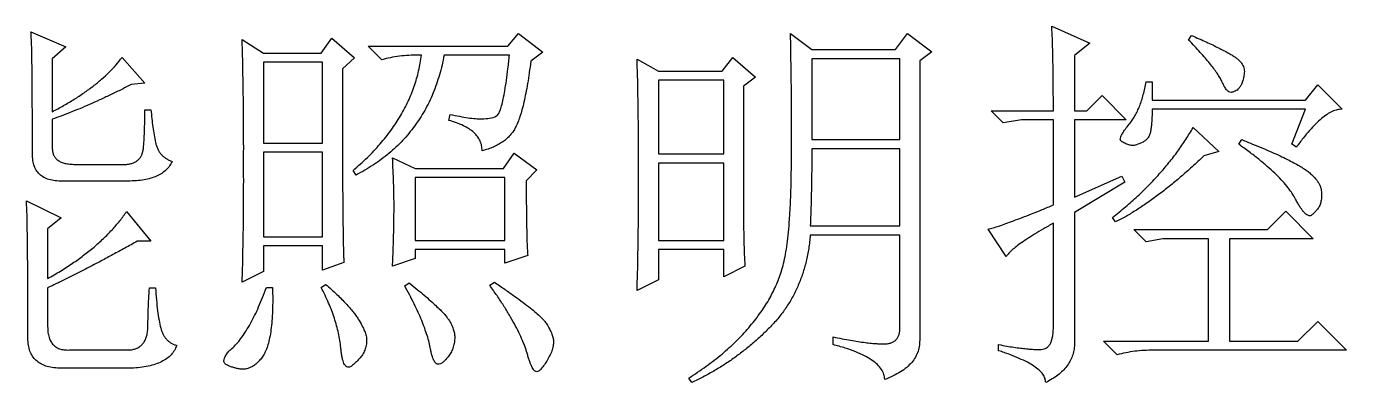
# Model space of a CAD drawing. Extents: x 216492 to 217192, y 357162 to 358262.
# Drawn here: x 216831.18 to 216847.63, y 357375.39 to 357379.83 of the extents above; entities that cross this region are included whole.
import ezdxf

# ---------------------------------------------------------------- set-up
doc = ezdxf.new("R2010")
doc.units = 0
doc.header["$MEASUREMENT"] = 0
doc.layers.add('PV-115', color=7, linetype='Continuous')

# ---------------------------------------------------------------- blocks, each defined once
blk = doc.blocks.new('Manufacturer光辉PartName智能照明控制模块Series12位ShellFrameLimitingCurrentRemarkPartTypeMinCurrent0MaxCurrent0PolesMinPower0MaxPower0LibType2DelFlgfalseUpdateDate')
at = {"layer": 'PV-115'}
for p, q in [((7.162, 8.449), (7.635, 8.238)), ((-5.559, 8.38), (-5.124, 8.192)), ((-2.928, 8.284), (-2.663, 8.114)), ((-1.943, 8.114), (-1.811, 8.302)), ((-1.811, 8.302), (-1.527, 8.055)), ((0.385, 8.203), (0.517, 8.359)), ((0.517, 8.359), (0.82, 8.126)), ((3.906, 8.359), (4.171, 8.158)), ((5.212, 8.158), (5.364, 8.359)), ((5.364, 8.359), (5.667, 8.131)), ((7.635, 8.238), (7.446, 8.085)), ((8.866, 8.278), (8.904, 8.335)), ((-5.124, 8.192), (-5.294, 8.042)), ((-4.423, 8.061), (-4.139, 7.741)), ((-2.663, 8.114), (-1.943, 8.114)), ((-1.186, 8.033), (-1.357, 8.203)), ((-1.357, 8.203), (0.385, 8.203)), ((-0.694, 8.09), (-0.732, 8.09)), ((0.404, 8.09), (-0.41, 8.09)), ((0.82, 8.126), (0.669, 8.014)), ((4.171, 8.158), (5.212, 8.158)), ((5.667, 8.131), (5.515, 8.017)), ((7.446, 8.085), (7.446, 7.396)), ((-5.294, 8.042), (-5.294, 7.384)), ((-1.925, 8), (-2.663, 8)), ((-2.663, 8), (-2.663, 6.992)), ((-1.925, 6.992), (-1.925, 8)), ((-1.527, 8.055), (-1.678, 7.921)), ((1.994, 8.041), (2.259, 7.889)), ((3.054, 7.889), (3.187, 8.06)), ((3.187, 8.06), (3.471, 7.814)), ((5.269, 8.045), (4.171, 8.045)), ((4.171, 8.045), (4.171, 7.037)), ((5.269, 7.037), (5.269, 8.045)), ((5.515, 8.017), (5.515, 4.557)), ((-4.139, 7.741), (-4.31, 7.723)), ((2.259, 7.889), (3.054, 7.889)), ((3.073, 7.776), (2.259, 7.776)), ((2.259, 7.776), (2.259, 6.857)), ((3.073, 6.857), (3.073, 7.776)), ((3.471, 7.814), (3.319, 7.701)), ((8.336, 7.757), (8.411, 7.757)), ((8.411, 7.757), (8.411, 7.53)), ((3.319, 7.701), (3.319, 6.194)), ((7.597, 7.396), (7.787, 7.585)), ((7.787, 7.585), (8.09, 7.282)), ((10.323, 7.53), (10.475, 7.72)), ((10.475, 7.72), (10.778, 7.417)), ((-4.139, 7.409), (-4.064, 7.409)), ((8.411, 7.53), (10.323, 7.53)), ((10.323, 7.417), (8.411, 7.417)), ((10.153, 6.981), (10.323, 7.417)), ((-5.294, 7.291), (-5.294, 6.934)), ((-0.353, 7.276), (-0.334, 7.351)), ((6.556, 7.244), (6.405, 7.396)), ((6.405, 7.396), (7.181, 7.396)), ((6.783, 7.282), (6.556, 7.244)), ((7.181, 7.282), (6.783, 7.282)), ((7.181, 6.222), (7.181, 7.282)), ((7.446, 7.396), (7.597, 7.396)), ((8.09, 7.282), (7.446, 7.282)), ((7.446, 7.282), (7.446, 6.317)), ((8.923, 7.187), (9.244, 6.888)), ((-2.663, 6.992), (-1.925, 6.992)), ((4.171, 7.037), (5.269, 7.037)), ((5.269, 6.923), (4.171, 6.923)), ((5.269, 5.96), (5.269, 6.923)), ((9.49, 6.98), (9.528, 7.036)), ((10.21, 6.943), (10.153, 6.981)), ((-1.925, 6.878), (-2.663, 6.878)), ((-2.663, 6.878), (-2.663, 5.825)), ((-1.925, 5.825), (-1.925, 6.878)), ((-1.054, 6.81), (-0.77, 6.678)), ((0.328, 6.678), (0.461, 6.867)), ((0.461, 6.867), (0.745, 6.658)), ((2.259, 6.857), (3.073, 6.857)), ((9.244, 6.888), (9.055, 6.832)), ((-5.01, 6.727), (-4.367, 6.727)), ((-1.508, 6.594), (-1.546, 6.651)), ((-0.77, 6.678), (0.328, 6.678)), ((0.745, 6.658), (0.612, 6.522)), ((3.073, 6.744), (2.259, 6.744)), ((2.259, 6.744), (2.259, 5.78)), ((3.073, 5.78), (3.073, 6.744)), ((7.446, 6.317), (8.033, 6.582)), ((8.033, 6.582), (8.071, 6.506)), ((-4.348, 6.519), (-5.143, 6.519)), ((0.347, 6.564), (-0.77, 6.564)), ((-0.77, 6.564), (-0.77, 5.78)), ((0.347, 5.78), (0.347, 6.564)), ((8.071, 6.506), (7.446, 6.127)), ((-5.616, 6.273), (-5.181, 6.06)), ((-4.367, 6.138), (-4.064, 5.769)), ((7.446, 6.127), (7.446, 4.48)), ((9.85, 5.915), (10.077, 6.142)), ((10.077, 6.142), (10.418, 5.801)), ((-5.181, 6.06), (-5.351, 5.925)), ((-5.351, 5.925), (-5.351, 5.304)), ((4.152, 5.96), (5.269, 5.96)), ((7.181, 4.707), (7.181, 5.995)), ((7.957, 6.01), (7.919, 6.066)), ((-4.064, 5.769), (-4.234, 5.769)), ((-2.663, 5.825), (-1.925, 5.825)), ((-0.77, 5.78), (0.347, 5.78)), ((2.259, 5.78), (3.073, 5.78)), ((5.269, 5.846), (4.152, 5.846)), ((5.269, 4.689), (5.269, 5.846)), ((6.594, 5.578), (6.367, 5.919)), ((8.336, 5.763), (8.184, 5.915)), ((8.184, 5.915), (9.85, 5.915)), ((8.544, 5.801), (8.336, 5.763)), ((9.112, 5.801), (8.544, 5.801)), ((9.112, 4.524), (9.112, 5.801)), ((10.418, 5.801), (9.377, 5.801)), ((9.377, 5.801), (9.377, 4.524)), ((-1.925, 5.712), (-2.663, 5.712)), ((-2.663, 5.712), (-2.663, 5.39)), ((-1.925, 5.409), (-1.925, 5.712)), ((0.347, 5.667), (-0.77, 5.667)), ((-0.77, 5.667), (-0.77, 5.553)), ((0.347, 5.496), (0.347, 5.667)), ((3.073, 5.667), (2.259, 5.667)), ((2.259, 5.667), (2.259, 5.288)), ((3.073, 5.326), (3.073, 5.667)), ((-1.659, 5.503), (-1.925, 5.409)), ((-0.77, 5.553), (-1.054, 5.458)), ((0.631, 5.591), (0.347, 5.496)), ((3.338, 5.458), (3.073, 5.326)), ((-2.663, 5.39), (-2.928, 5.257)), ((2.259, 5.288), (1.994, 5.156)), ((-5.351, 5.188), (-5.351, 4.704)), ((-4.083, 5.189), (-4.007, 5.189)), ((-2.625, 5.193), (-2.549, 5.193)), ((-1.943, 5.193), (-1.887, 5.231)), ((-0.902, 5.212), (-0.845, 5.25)), ((0.158, 5.22), (0.215, 5.258)), ((10.229, 4.524), (10.475, 4.77)), ((10.475, 4.77), (10.834, 4.41)), ((4.436, 4.48), (4.436, 4.575)), ((6.499, 4.404), (6.499, 4.48)), ((7.976, 4.353), (7.806, 4.524)), ((7.806, 4.524), (9.112, 4.524)), ((9.377, 4.524), (10.229, 4.524)), ((-5.067, 4.413), (-4.329, 4.413)), ((10.834, 4.41), (8.43, 4.41)), ((-4.31, 4.186), (-5.181, 4.186)), ((2.676, 4.006), (2.638, 4.063))]:
    blk.add_line(p, q, dxfattribs=at)
for points, knots in [([(7.181, 7.396), (7.181, 7.451), (7.181, 7.56), (7.179, 7.717), (7.178, 7.864), (7.176, 8), (7.173, 8.127), (7.171, 8.243), (7.166, 8.349), (7.163, 8.417), (7.162, 8.449)], [0, 0, 0, 0, 0.15908, 0.308183, 0.447301, 0.57711, 0.697615, 0.808138, 0.908724, 1, 1, 1, 1]), ([(-5.54, 6.858), (-5.54, 6.911), (-5.54, 7.015), (-5.54, 7.166), (-5.541, 7.309), (-5.542, 7.443), (-5.542, 7.569), (-5.543, 7.686), (-5.543, 7.794), (-5.545, 7.893), (-5.546, 7.984), (-5.548, 8.066), (-5.549, 8.14), (-5.55, 8.205), (-5.553, 8.261), (-5.555, 8.308), (-5.557, 8.347), (-5.558, 8.37), (-5.559, 8.38)], [0, 0, 0, 0, 0.105001, 0.204475, 0.298425, 0.386387, 0.468823, 0.545733, 0.616657, 0.682058, 0.741474, 0.795364, 0.843728, 0.886567, 0.923436, 0.954782, 0.980149, 1, 1, 1, 1]), ([(-2.928, 5.257), (-2.926, 5.295), (-2.923, 5.378), (-2.919, 5.512), (-2.917, 5.666), (-2.913, 5.84), (-2.911, 6.035), (-2.91, 6.249), (-2.908, 6.483), (-2.909, 6.731), (-2.908, 6.98), (-2.91, 7.218), (-2.911, 7.438), (-2.913, 7.641), (-2.917, 7.827), (-2.919, 7.995), (-2.923, 8.145), (-2.926, 8.24), (-2.928, 8.284)], [0, 0, 0, 0, 0.037778, 0.082038, 0.133001, 0.190448, 0.254608, 0.325483, 0.402843, 0.486686, 0.570993, 0.649742, 0.72247, 0.78964, 0.850793, 0.906387, 0.955972, 1, 1, 1, 1]), ([(2.638, 4.063), (2.675, 4.087), (2.748, 4.134), (2.854, 4.208), (2.956, 4.284), (3.052, 4.361), (3.142, 4.441), (3.229, 4.522), (3.31, 4.605), (3.385, 4.69), (3.456, 4.775), (3.52, 4.862), (3.58, 4.949), (3.635, 5.036), (3.682, 5.125), (3.725, 5.214), (3.761, 5.303), (3.794, 5.396), (3.821, 5.497), (3.845, 5.61), (3.865, 5.74), (3.881, 5.886), (3.894, 6.047), (3.905, 6.224), (3.912, 6.416), (3.919, 6.839), (3.921, 7.488), (3.911, 8.068), (3.906, 8.359)], [0, 0, 0, 0, 0.027708, 0.054932, 0.081376, 0.107187, 0.132381, 0.15722, 0.181426, 0.205253, 0.228521, 0.251204, 0.27329, 0.294858, 0.315892, 0.336458, 0.356755, 0.376687, 0.397999, 0.422317, 0.449827, 0.480587, 0.514345, 0.551431, 0.591858, 0.635499, 0.817227, 1, 1, 1, 1]), ([(9.282, 7.76), (9.273, 7.776), (9.254, 7.812), (9.22, 7.866), (9.178, 7.925), (9.129, 7.987), (9.074, 8.054), (9.01, 8.125), (8.942, 8.201), (8.892, 8.251), (8.866, 8.278)], [0, 0, 0, 0, 0.085146, 0.181967, 0.289004, 0.407373, 0.538052, 0.680246, 0.834242, 1, 1, 1, 1]), ([(8.904, 8.335), (8.935, 8.321), (8.996, 8.294), (9.084, 8.255), (9.164, 8.218), (9.235, 8.183), (9.298, 8.151), (9.354, 8.121), (9.401, 8.094), (9.441, 8.068), (9.475, 8.044), (9.503, 8.017), (9.526, 7.991), (9.543, 7.962), (9.554, 7.932), (9.561, 7.901), (9.561, 7.868), (9.555, 7.826), (9.543, 7.778), (9.526, 7.728), (9.506, 7.69), (9.477, 7.658), (9.441, 7.633), (9.409, 7.627), (9.396, 7.625)], [0, 0, 0, 0, 0.089591, 0.172145, 0.24737, 0.315835, 0.376754, 0.430964, 0.478211, 0.518335, 0.553654, 0.586055, 0.615997, 0.64463, 0.671719, 0.698197, 0.725928, 0.754485, 0.808572, 0.853371, 0.889784, 0.918815, 0.964624, 1, 1, 1, 1]), ([(-5.294, 7.384), (-5.246, 7.409), (-5.153, 7.458), (-5.021, 7.537), (-4.898, 7.619), (-4.784, 7.702), (-4.679, 7.787), (-4.584, 7.876), (-4.499, 7.966), (-4.448, 8.03), (-4.423, 8.061)], [0, 0, 0, 0, 0.145304, 0.283848, 0.41625, 0.543012, 0.664455, 0.780909, 0.892446, 1, 1, 1, 1]), ([(-1.546, 6.651), (-1.515, 6.678), (-1.454, 6.731), (-1.367, 6.813), (-1.285, 6.896), (-1.209, 6.982), (-1.137, 7.067), (-1.071, 7.154), (-1.01, 7.243), (-0.954, 7.332), (-0.903, 7.422), (-0.858, 7.514), (-0.817, 7.607), (-0.783, 7.701), (-0.752, 7.797), (-0.728, 7.893), (-0.708, 7.991), (-0.699, 8.057), (-0.694, 8.09)], [0, 0, 0, 0, 0.071619, 0.1414, 0.209706, 0.276364, 0.341453, 0.405142, 0.467814, 0.52925, 0.589718, 0.649575, 0.708426, 0.76735, 0.825342, 0.883615, 0.941651, 1, 1, 1, 1]), ([(-0.41, 8.09), (-0.419, 8.048), (-0.435, 7.965), (-0.468, 7.844), (-0.505, 7.726), (-0.548, 7.613), (-0.597, 7.504), (-0.652, 7.4), (-0.712, 7.3), (-0.778, 7.204), (-0.849, 7.112), (-0.927, 7.025), (-1.01, 6.942), (-1.098, 6.864), (-1.193, 6.79), (-1.292, 6.72), (-1.397, 6.654), (-1.471, 6.614), (-1.508, 6.594)], [0, 0, 0, 0, 0.066607, 0.131767, 0.195542, 0.258341, 0.320247, 0.381142, 0.441881, 0.501853, 0.562286, 0.622621, 0.683364, 0.744728, 0.806694, 0.869912, 0.934346, 1, 1, 1, 1]), ([(-0.732, 8.09), (-0.772, 8.089), (-0.851, 8.088), (-0.967, 8.077), (-1.079, 8.059), (-1.151, 8.042), (-1.186, 8.033)], [0, 0, 0, 0, 0.26277, 0.515778, 0.761809, 1, 1, 1, 1]), ([(0.063, 7.295), (0.094, 7.297), (0.154, 7.303), (0.228, 7.317), (0.269, 7.356), (0.288, 7.4), (0.309, 7.463), (0.328, 7.547), (0.347, 7.653), (0.367, 7.78), (0.386, 7.928), (0.398, 8.033), (0.404, 8.09)], [0, 0, 0, 0, 0.096229, 0.190683, 0.220931, 0.268914, 0.337001, 0.426498, 0.537118, 0.669893, 0.824196, 1, 1, 1, 1]), ([(-1.678, 7.921), (-1.678, 7.834), (-1.678, 7.665), (-1.679, 7.418), (-1.678, 7.186), (-1.677, 6.968), (-1.676, 6.765), (-1.676, 6.577), (-1.675, 6.404), (-1.674, 6.246), (-1.672, 6.102), (-1.671, 5.973), (-1.669, 5.859), (-1.668, 5.759), (-1.666, 5.674), (-1.664, 5.604), (-1.662, 5.549), (-1.66, 5.517), (-1.659, 5.503)], [0, 0, 0, 0, 0.108138, 0.210189, 0.306441, 0.396315, 0.480101, 0.557799, 0.629409, 0.694932, 0.754368, 0.807716, 0.854975, 0.896147, 0.931238, 0.960243, 0.983162, 1, 1, 1, 1]), ([(0.669, 8.014), (0.663, 7.966), (0.65, 7.873), (0.631, 7.739), (0.607, 7.618), (0.586, 7.509), (0.561, 7.412), (0.536, 7.327), (0.51, 7.254), (0.482, 7.191), (0.449, 7.138), (0.412, 7.09), (0.369, 7.046), (0.319, 7.007), (0.264, 6.972), (0.202, 6.943), (0.135, 6.916), (0.088, 6.904), (0.063, 6.897)], [0, 0, 0, 0, 0.106598, 0.204681, 0.294463, 0.37573, 0.448384, 0.512807, 0.569312, 0.617714, 0.661912, 0.705909, 0.750294, 0.795724, 0.843435, 0.892736, 0.944763, 1, 1, 1, 1]), ([(1.994, 5.156), (1.995, 5.205), (1.998, 5.306), (2.003, 5.463), (2.005, 5.629), (2.008, 5.806), (2.01, 5.992), (2.011, 6.189), (2.013, 6.395), (2.013, 6.608), (2.013, 6.821), (2.011, 7.026), (2.01, 7.221), (2.008, 7.405), (2.005, 7.579), (2.003, 7.742), (1.998, 7.895), (1.995, 7.993), (1.994, 8.041)], [0, 0, 0, 0, 0.051047, 0.1052516, 0.1630895, 0.2243287, 0.288966, 0.3570027, 0.428684, 0.5035224, 0.5783609, 0.6495562, 0.717107, 0.7810154, 0.8412827, 0.8979059, 0.9506531, 1, 1, 1, 1]), ([(8.127, 7.227), (8.14, 7.244), (8.165, 7.277), (8.199, 7.332), (8.229, 7.391), (8.256, 7.455), (8.281, 7.524), (8.302, 7.598), (8.322, 7.676), (8.331, 7.73), (8.336, 7.757)], [0, 0, 0, 0, 0.107223, 0.218807, 0.333779, 0.454403, 0.581188, 0.714575, 0.853756, 1, 1, 1, 1]), ([(9.396, 7.625), (9.386, 7.627), (9.364, 7.632), (9.335, 7.661), (9.307, 7.704), (9.291, 7.74), (9.282, 7.76)], [0, 0, 0, 0, 0.1594512, 0.3677773, 0.643109, 1, 1, 1, 1]), ([(-4.31, 7.723), (-4.355, 7.7), (-4.443, 7.655), (-4.575, 7.591), (-4.703, 7.531), (-4.828, 7.474), (-4.95, 7.422), (-5.068, 7.375), (-5.181, 7.33), (-5.257, 7.304), (-5.294, 7.291)], [0, 0, 0, 0, 0.1410633, 0.2771804, 0.4089537, 0.536133, 0.6587575, 0.7768711, 0.8907558, 1, 1, 1, 1]), ([(-4.367, 6.727), (-4.351, 6.729), (-4.323, 6.733), (-4.283, 6.746), (-4.248, 6.763), (-4.219, 6.786), (-4.195, 6.813), (-4.177, 6.847), (-4.165, 6.884), (-4.155, 6.944), (-4.149, 7.029), (-4.144, 7.142), (-4.14, 7.27), (-4.14, 7.361), (-4.139, 7.409)], [0, 0, 0, 0, 0.056768, 0.108317, 0.155347, 0.200927, 0.246269, 0.292151, 0.342034, 0.395492, 0.51776, 0.659903, 0.820337, 1, 1, 1, 1]), ([(-4.064, 7.409), (-4.06, 7.372), (-4.054, 7.3), (-4.041, 7.195), (-4.025, 7.096), (-4.011, 7.018), (-3.997, 6.959), (-3.98, 6.92), (-3.961, 6.884), (-3.937, 6.852), (-3.909, 6.824), (-3.876, 6.8), (-3.839, 6.78), (-3.812, 6.77), (-3.799, 6.765)], [0, 0, 0, 0, 0.1498, 0.291573, 0.426267, 0.553998, 0.613521, 0.670661, 0.72475, 0.777983, 0.831376, 0.885366, 0.941109, 1, 1, 1, 1]), ([(8.411, 7.417), (8.411, 7.39), (8.411, 7.338), (8.407, 7.265), (8.402, 7.201), (8.394, 7.144), (8.382, 7.095), (8.358, 7.054), (8.328, 7.021), (8.289, 7), (8.251, 6.984), (8.217, 6.973), (8.19, 6.964), (8.173, 6.963), (8.165, 6.962)], [0, 0, 0, 0, 0.138278, 0.261186, 0.37244, 0.468856, 0.553008, 0.629882, 0.704066, 0.780513, 0.85313, 0.913434, 0.962879, 1, 1, 1, 1]), ([(10.778, 7.417), (10.758, 7.415), (10.716, 7.411), (10.653, 7.387), (10.587, 7.35), (10.518, 7.296), (10.446, 7.23), (10.369, 7.148), (10.289, 7.051), (10.237, 6.981), (10.21, 6.943)], [0, 0, 0, 0, 0.078095, 0.164103, 0.26358, 0.376782, 0.50663, 0.653364, 0.817661, 1, 1, 1, 1]), ([(0.063, 6.897), (0.062, 6.919), (0.06, 6.961), (0.039, 7.022), (0.005, 7.077), (-0.041, 7.128), (-0.101, 7.172), (-0.173, 7.213), (-0.259, 7.247), (-0.321, 7.266), (-0.353, 7.276)], [0, 0, 0, 0, 0.105545, 0.208838, 0.31296, 0.423288, 0.545176, 0.680607, 0.831719, 1, 1, 1, 1]), ([(-0.334, 7.351), (-0.295, 7.343), (-0.222, 7.327), (-0.116, 7.308), (-0.023, 7.297), (0.036, 7.295), (0.063, 7.295)], [0, 0, 0, 0, 0.29736, 0.562669, 0.797655, 1, 1, 1, 1]), ([(7.919, 6.066), (7.973, 6.109), (8.079, 6.195), (8.23, 6.33), (8.371, 6.466), (8.501, 6.606), (8.622, 6.747), (8.732, 6.891), (8.833, 7.037), (8.893, 7.137), (8.923, 7.187)], [0, 0, 0, 0, 0.137195, 0.27067, 0.400013, 0.526144, 0.648642, 0.768208, 0.885088, 1, 1, 1, 1]), ([(8.014, 7.038), (8.016, 7.049), (8.02, 7.076), (8.045, 7.118), (8.08, 7.171), (8.11, 7.207), (8.127, 7.227)], [0, 0, 0, 0, 0.1507012, 0.3652967, 0.6453866, 1, 1, 1, 1]), ([(-5.294, 6.934), (-5.293, 6.918), (-5.292, 6.887), (-5.278, 6.844), (-5.256, 6.807), (-5.223, 6.777), (-5.182, 6.754), (-5.132, 6.738), (-5.074, 6.73), (-5.032, 6.728), (-5.01, 6.727)], [0, 0, 0, 0, 0.121457, 0.231824, 0.337406, 0.442872, 0.558372, 0.687582, 0.833175, 1, 1, 1, 1]), ([(4.171, 6.923), (4.171, 6.839), (4.17, 6.674), (4.166, 6.43), (4.161, 6.192), (4.155, 6.037), (4.152, 5.96)], [0, 0, 0, 0, 0.26049, 0.514453, 0.760456, 1, 1, 1, 1]), ([(8.165, 6.962), (8.151, 6.964), (8.118, 6.968), (8.079, 6.986), (8.048, 7.003), (8.03, 7.015), (8.017, 7.026), (8.015, 7.035), (8.014, 7.038)], [0, 0, 0, 0, 0.246866, 0.56576, 0.726751, 0.853042, 0.94063, 1, 1, 1, 1]), ([(10.191, 6.309), (10.177, 6.333), (10.146, 6.384), (10.089, 6.459), (10.02, 6.538), (9.938, 6.62), (9.844, 6.706), (9.737, 6.794), (9.619, 6.887), (9.534, 6.948), (9.49, 6.98)], [0, 0, 0, 0, 0.086046, 0.181935, 0.289761, 0.408012, 0.537548, 0.67971, 0.83362, 1, 1, 1, 1]), ([(9.528, 7.036), (9.574, 7.018), (9.661, 6.983), (9.786, 6.932), (9.9, 6.881), (10.003, 6.836), (10.095, 6.791), (10.174, 6.749), (10.244, 6.711), (10.303, 6.674), (10.353, 6.639), (10.396, 6.604), (10.432, 6.568), (10.463, 6.532), (10.487, 6.495), (10.506, 6.459), (10.517, 6.421), (10.524, 6.373), (10.523, 6.316), (10.515, 6.255), (10.496, 6.202), (10.467, 6.16), (10.437, 6.13), (10.414, 6.106), (10.396, 6.091), (10.384, 6.087), (10.38, 6.085)], [0, 0, 0, 0, 0.092599, 0.178379, 0.25671, 0.328072, 0.392048, 0.4491, 0.499255, 0.542256, 0.580352, 0.615282, 0.647538, 0.677081, 0.704595, 0.730342, 0.75486, 0.778598, 0.822441, 0.861398, 0.895867, 0.92805, 0.955937, 0.97692, 0.991447, 1, 1, 1, 1]), ([(-5.143, 6.519), (-5.174, 6.519), (-5.232, 6.518), (-5.314, 6.53), (-5.385, 6.554), (-5.442, 6.592), (-5.487, 6.642), (-5.519, 6.704), (-5.537, 6.777), (-5.539, 6.83), (-5.54, 6.858)], [0, 0, 0, 0, 0.154224, 0.289183, 0.409838, 0.519496, 0.627049, 0.739587, 0.861632, 1, 1, 1, 1]), ([(-3.799, 6.765), (-3.809, 6.746), (-3.83, 6.706), (-3.875, 6.656), (-3.929, 6.613), (-3.994, 6.579), (-4.068, 6.551), (-4.153, 6.533), (-4.247, 6.521), (-4.313, 6.52), (-4.348, 6.519)], [0, 0, 0, 0, 0.1047113, 0.2094226, 0.316133, 0.4300331, 0.5534716, 0.6879477, 0.8368049, 1, 1, 1, 1]), ([(-1.054, 5.458), (-1.051, 5.524), (-1.045, 5.651), (-1.04, 5.837), (-1.036, 6.013), (-1.034, 6.232), (-1.038, 6.497), (-1.048, 6.706), (-1.054, 6.81)], [0, 0, 0, 0, 0.145291, 0.282734, 0.412365, 0.534716, 0.769588, 1, 1, 1, 1]), ([(9.055, 6.832), (9.007, 6.787), (8.912, 6.698), (8.769, 6.571), (8.628, 6.454), (8.49, 6.347), (8.354, 6.248), (8.22, 6.159), (8.089, 6.079), (8, 6.032), (7.957, 6.01)], [0, 0, 0, 0, 0.144542, 0.28313, 0.416248, 0.543311, 0.665181, 0.782022, 0.893322, 1, 1, 1, 1]), ([(0.612, 6.522), (0.612, 6.466), (0.612, 6.359), (0.614, 6.206), (0.615, 6.068), (0.617, 5.944), (0.62, 5.835), (0.622, 5.741), (0.626, 5.661), (0.63, 5.613), (0.631, 5.591)], [0, 0, 0, 0, 0.179901, 0.344002, 0.493049, 0.625548, 0.743012, 0.843922, 0.929851, 1, 1, 1, 1]), ([(-5.597, 4.534), (-5.597, 4.595), (-5.597, 4.714), (-5.597, 4.887), (-5.598, 5.051), (-5.598, 5.204), (-5.599, 5.348), (-5.6, 5.482), (-5.6, 5.605), (-5.602, 5.719), (-5.603, 5.823), (-5.605, 5.916), (-5.606, 6), (-5.607, 6.074), (-5.609, 6.138), (-5.612, 6.192), (-5.613, 6.236), (-5.615, 6.262), (-5.616, 6.273)], [0, 0, 0, 0, 0.105587, 0.205129, 0.29903, 0.387289, 0.469906, 0.546881, 0.617811, 0.683103, 0.742753, 0.796761, 0.844726, 0.887452, 0.924145, 0.9552, 0.980618, 1, 1, 1, 1]), ([(10.38, 6.085), (10.373, 6.086), (10.359, 6.088), (10.338, 6.1), (10.316, 6.117), (10.294, 6.143), (10.269, 6.174), (10.244, 6.213), (10.217, 6.258), (10.2, 6.291), (10.191, 6.309)], [0, 0, 0, 0, 0.065943, 0.141639, 0.235786, 0.345734, 0.477906, 0.628372, 0.802933, 1, 1, 1, 1]), ([(-5.351, 5.304), (-5.297, 5.335), (-5.192, 5.394), (-5.042, 5.492), (-4.903, 5.591), (-4.774, 5.694), (-4.656, 5.8), (-4.549, 5.909), (-4.451, 6.02), (-4.394, 6.099), (-4.367, 6.138)], [0, 0, 0, 0, 0.14271, 0.279479, 0.410783, 0.537698, 0.659027, 0.776394, 0.88985, 1, 1, 1, 1]), ([(3.319, 6.194), (3.319, 6.154), (3.319, 6.078), (3.321, 5.967), (3.322, 5.864), (3.324, 5.768), (3.327, 5.68), (3.329, 5.599), (3.334, 5.526), (3.337, 5.48), (3.338, 5.458)], [0, 0, 0, 0, 0.16102, 0.311572, 0.452596, 0.582206, 0.702317, 0.811953, 0.911207, 1, 1, 1, 1]), ([(6.367, 5.919), (6.388, 5.925), (6.434, 5.936), (6.507, 5.96), (6.592, 5.99), (6.688, 6.025), (6.795, 6.066), (6.914, 6.112), (7.044, 6.164), (7.134, 6.202), (7.181, 6.222)], [0, 0, 0, 0, 0.074361, 0.163149, 0.266472, 0.38412, 0.516116, 0.663227, 0.824264, 1, 1, 1, 1]), ([(7.181, 5.995), (7.139, 5.971), (7.06, 5.925), (6.95, 5.859), (6.854, 5.798), (6.773, 5.742), (6.707, 5.694), (6.656, 5.65), (6.617, 5.614), (6.601, 5.588), (6.594, 5.578)], [0, 0, 0, 0, 0.199501, 0.377912, 0.534147, 0.669164, 0.782582, 0.875266, 0.947119, 1, 1, 1, 1]), ([(-4.234, 5.769), (-4.285, 5.74), (-4.386, 5.684), (-4.537, 5.603), (-4.682, 5.524), (-4.824, 5.45), (-4.962, 5.379), (-5.095, 5.311), (-5.224, 5.249), (-5.309, 5.208), (-5.351, 5.188)], [0, 0, 0, 0, 0.140059, 0.275582, 0.407108, 0.534117, 0.656877, 0.775396, 0.889937, 1, 1, 1, 1]), ([(4.152, 5.846), (4.146, 5.79), (4.135, 5.681), (4.103, 5.52), (4.06, 5.368), (4.005, 5.223), (3.939, 5.084), (3.861, 4.954), (3.772, 4.83), (3.67, 4.716), (3.561, 4.608), (3.448, 4.505), (3.33, 4.408), (3.208, 4.316), (3.082, 4.229), (2.95, 4.15), (2.815, 4.074), (2.722, 4.029), (2.676, 4.006)], [0, 0, 0, 0, 0.067718, 0.13339, 0.197164, 0.259409, 0.320835, 0.382043, 0.443144, 0.504817, 0.56676, 0.628176, 0.689793, 0.751339, 0.812945, 0.874833, 0.937192, 1, 1, 1, 1]), ([(-4.102, 4.678), (-4.101, 4.717), (-4.101, 4.798), (-4.097, 4.922), (-4.091, 5.053), (-4.086, 5.143), (-4.083, 5.189)], [0, 0, 0, 0, 0.228903, 0.471593, 0.729495, 1, 1, 1, 1]), ([(-4.007, 5.189), (-4.003, 5.138), (-3.997, 5.043), (-3.983, 4.908), (-3.965, 4.792), (-3.947, 4.705), (-3.929, 4.645), (-3.912, 4.607), (-3.892, 4.572), (-3.868, 4.543), (-3.842, 4.518), (-3.811, 4.497), (-3.778, 4.481), (-3.754, 4.473), (-3.742, 4.47)], [0, 0, 0, 0, 0.186597, 0.351379, 0.496318, 0.620123, 0.674913, 0.725589, 0.774418, 0.819552, 0.864442, 0.908211, 0.953084, 1, 1, 1, 1]), ([(-2.549, 5.193), (-2.548, 5.142), (-2.546, 5.045), (-2.548, 4.906), (-2.555, 4.78), (-2.567, 4.667), (-2.583, 4.568), (-2.603, 4.482), (-2.629, 4.409), (-2.66, 4.349), (-2.695, 4.301), (-2.73, 4.26), (-2.767, 4.227), (-2.806, 4.201), (-2.847, 4.184), (-2.888, 4.174), (-2.932, 4.172), (-2.975, 4.178), (-3.016, 4.188), (-3.052, 4.199), (-3.084, 4.208), (-3.109, 4.221), (-3.129, 4.232), (-3.144, 4.245), (-3.153, 4.259), (-3.154, 4.269), (-3.155, 4.274)], [0, 0, 0, 0, 0.104946, 0.200747, 0.287044, 0.364495, 0.433817, 0.494292, 0.546521, 0.592167, 0.632232, 0.669409, 0.702828, 0.73447, 0.76424, 0.793429, 0.822827, 0.853396, 0.883054, 0.909105, 0.931481, 0.950645, 0.966413, 0.979365, 0.990182, 1, 1, 1, 1]), ([(-3.041, 4.443), (-3.022, 4.463), (-2.983, 4.504), (-2.927, 4.575), (-2.875, 4.655), (-2.821, 4.744), (-2.77, 4.844), (-2.72, 4.951), (-2.671, 5.069), (-2.641, 5.151), (-2.625, 5.193)], [0, 0, 0, 0, 0.09579, 0.199076, 0.31012, 0.430072, 0.558756, 0.696536, 0.843294, 1, 1, 1, 1]), ([(-1.697, 4.442), (-1.701, 4.472), (-1.708, 4.532), (-1.726, 4.624), (-1.749, 4.716), (-1.778, 4.81), (-1.81, 4.904), (-1.85, 5), (-1.894, 5.097), (-1.927, 5.161), (-1.943, 5.193)], [0, 0, 0, 0, 0.113795, 0.230462, 0.350372, 0.472769, 0.598747, 0.728365, 0.862057, 1, 1, 1, 1]), ([(-1.887, 5.231), (-1.862, 5.21), (-1.815, 5.169), (-1.749, 5.107), (-1.689, 5.049), (-1.635, 4.993), (-1.587, 4.941), (-1.546, 4.891), (-1.509, 4.845), (-1.473, 4.788), (-1.436, 4.724), (-1.402, 4.653), (-1.38, 4.592), (-1.377, 4.553), (-1.376, 4.536)], [0, 0, 0, 0, 0.110441, 0.212315, 0.307933, 0.395677, 0.476199, 0.549625, 0.615966, 0.675752, 0.780129, 0.868014, 0.940708, 1, 1, 1, 1]), ([(-0.58, 4.424), (-0.586, 4.451), (-0.597, 4.508), (-0.622, 4.595), (-0.653, 4.686), (-0.689, 4.783), (-0.733, 4.884), (-0.784, 4.989), (-0.84, 5.1), (-0.881, 5.174), (-0.902, 5.212)], [0, 0, 0, 0, 0.098043, 0.203408, 0.316653, 0.436736, 0.565214, 0.702302, 0.846699, 1, 1, 1, 1]), ([(-0.845, 5.25), (-0.812, 5.223), (-0.75, 5.172), (-0.661, 5.098), (-0.584, 5.03), (-0.516, 4.97), (-0.461, 4.915), (-0.414, 4.868), (-0.38, 4.827), (-0.348, 4.783), (-0.32, 4.733), (-0.296, 4.677), (-0.281, 4.624), (-0.279, 4.59), (-0.278, 4.574)], [0, 0, 0, 0, 0.141078, 0.268304, 0.381115, 0.48122, 0.567552, 0.63968, 0.698348, 0.744875, 0.819249, 0.886414, 0.945643, 1, 1, 1, 1]), ([(0.631, 4.349), (0.622, 4.379), (0.604, 4.441), (0.565, 4.534), (0.52, 4.635), (0.465, 4.741), (0.401, 4.852), (0.329, 4.97), (0.247, 5.094), (0.188, 5.177), (0.158, 5.22)], [0, 0, 0, 0, 0.093103, 0.19459, 0.304577, 0.424899, 0.553922, 0.692707, 0.841161, 1, 1, 1, 1]), ([(0.215, 5.258), (0.26, 5.228), (0.345, 5.17), (0.464, 5.087), (0.569, 5.011), (0.658, 4.942), (0.732, 4.881), (0.791, 4.827), (0.836, 4.781), (0.874, 4.73), (0.903, 4.674), (0.932, 4.616), (0.948, 4.565), (0.951, 4.534), (0.953, 4.52)], [0, 0, 0, 0, 0.151312, 0.286728, 0.407201, 0.511883, 0.600868, 0.675229, 0.735244, 0.780536, 0.851525, 0.91137, 0.960499, 1, 1, 1, 1]), ([(-5.351, 4.704), (-5.35, 4.68), (-5.349, 4.634), (-5.336, 4.571), (-5.314, 4.518), (-5.282, 4.475), (-5.24, 4.443), (-5.19, 4.422), (-5.131, 4.411), (-5.089, 4.413), (-5.067, 4.413)], [0, 0, 0, 0, 0.152866, 0.287703, 0.407155, 0.516203, 0.622891, 0.735728, 0.859238, 1, 1, 1, 1]), ([(-4.329, 4.413), (-4.312, 4.415), (-4.28, 4.42), (-4.236, 4.435), (-4.198, 4.458), (-4.166, 4.488), (-4.14, 4.526), (-4.121, 4.57), (-4.107, 4.622), (-4.104, 4.659), (-4.102, 4.678)], [0, 0, 0, 0, 0.128976, 0.248448, 0.360881, 0.472666, 0.587521, 0.712722, 0.847952, 1, 1, 1, 1]), ([(4.436, 4.575), (4.474, 4.568), (4.547, 4.554), (4.651, 4.534), (4.746, 4.519), (4.832, 4.506), (4.91, 4.497), (4.977, 4.492), (5.036, 4.488), (5.086, 4.488), (5.13, 4.494), (5.167, 4.504), (5.199, 4.521), (5.225, 4.543), (5.245, 4.572), (5.259, 4.607), (5.268, 4.646), (5.269, 4.674), (5.269, 4.689)], [0, 0, 0, 0, 0.119952, 0.230077, 0.330268, 0.420672, 0.501226, 0.572009, 0.632441, 0.68408, 0.728101, 0.76746, 0.80455, 0.8391, 0.874609, 0.912426, 0.953365, 1, 1, 1, 1]), ([(6.499, 4.48), (6.533, 4.474), (6.596, 4.462), (6.687, 4.447), (6.769, 4.436), (6.842, 4.428), (6.906, 4.422), (6.961, 4.419), (7.008, 4.419), (7.047, 4.422), (7.08, 4.43), (7.108, 4.446), (7.131, 4.472), (7.15, 4.504), (7.163, 4.545), (7.174, 4.592), (7.18, 4.647), (7.181, 4.686), (7.181, 4.707)], [0, 0, 0, 0, 0.1130138, 0.2162309, 0.308791, 0.3908488, 0.4624512, 0.524452, 0.576184, 0.6186911, 0.6544387, 0.6899275, 0.7270989, 0.7682325, 0.8148416, 0.8686573, 0.9302007, 1, 1, 1, 1]), ([(-5.181, 4.186), (-5.212, 4.187), (-5.271, 4.189), (-5.354, 4.204), (-5.425, 4.232), (-5.485, 4.27), (-5.532, 4.321), (-5.567, 4.382), (-5.59, 4.454), (-5.594, 4.506), (-5.597, 4.534)], [0, 0, 0, 0, 0.1522506, 0.2885024, 0.4100886, 0.5232366, 0.6331713, 0.7452817, 0.866346, 1, 1, 1, 1]), ([(-3.742, 4.47), (-3.751, 4.449), (-3.769, 4.406), (-3.812, 4.351), (-3.866, 4.303), (-3.932, 4.264), (-4.01, 4.233), (-4.1, 4.208), (-4.201, 4.192), (-4.272, 4.188), (-4.31, 4.186)], [0, 0, 0, 0, 0.102302, 0.203968, 0.309288, 0.422137, 0.545683, 0.681621, 0.83321, 1, 1, 1, 1]), ([(-3.155, 4.274), (-3.153, 4.287), (-3.15, 4.315), (-3.125, 4.357), (-3.09, 4.401), (-3.059, 4.428), (-3.041, 4.443)], [0, 0, 0, 0, 0.187301, 0.410609, 0.677477, 1, 1, 1, 1]), ([(-1.603, 4.198), (-1.609, 4.198), (-1.622, 4.2), (-1.639, 4.214), (-1.654, 4.233), (-1.666, 4.261), (-1.676, 4.295), (-1.685, 4.337), (-1.693, 4.387), (-1.696, 4.423), (-1.697, 4.442)], [0, 0, 0, 0, 0.066655, 0.138658, 0.224771, 0.330627, 0.459636, 0.614193, 0.792583, 1, 1, 1, 1]), ([(-1.376, 4.536), (-1.376, 4.514), (-1.378, 4.472), (-1.398, 4.411), (-1.427, 4.352), (-1.468, 4.302), (-1.51, 4.258), (-1.547, 4.227), (-1.576, 4.204), (-1.595, 4.199), (-1.603, 4.198)], [0, 0, 0, 0, 0.149134, 0.295808, 0.446214, 0.603286, 0.748756, 0.863325, 0.945732, 1, 1, 1, 1]), ([(-0.278, 4.574), (-0.279, 4.552), (-0.28, 4.51), (-0.295, 4.449), (-0.319, 4.391), (-0.351, 4.339), (-0.387, 4.296), (-0.421, 4.263), (-0.453, 4.24), (-0.476, 4.237), (-0.486, 4.236)], [0, 0, 0, 0, 0.151065, 0.297208, 0.444137, 0.592041, 0.72853, 0.839771, 0.928905, 1, 1, 1, 1]), ([(0.953, 4.52), (0.952, 4.5), (0.949, 4.46), (0.933, 4.399), (0.904, 4.336), (0.869, 4.275), (0.832, 4.219), (0.799, 4.178), (0.772, 4.15), (0.752, 4.143), (0.745, 4.141)], [0, 0, 0, 0, 0.130504, 0.269436, 0.421515, 0.589045, 0.745749, 0.864789, 0.947974, 1, 1, 1, 1]), ([(5.08, 4.044), (5.078, 4.066), (5.074, 4.111), (5.04, 4.175), (4.988, 4.235), (4.916, 4.291), (4.824, 4.343), (4.713, 4.393), (4.582, 4.44), (4.486, 4.466), (4.436, 4.48)], [0, 0, 0, 0, 0.0799548, 0.1632218, 0.2572778, 0.3661501, 0.4941705, 0.640658, 0.8095322, 1, 1, 1, 1]), ([(5.515, 4.557), (5.515, 4.53), (5.516, 4.475), (5.497, 4.396), (5.464, 4.323), (5.416, 4.255), (5.353, 4.193), (5.276, 4.137), (5.183, 4.087), (5.115, 4.059), (5.08, 4.044)], [0, 0, 0, 0, 0.114137, 0.224129, 0.333179, 0.445558, 0.565866, 0.696572, 0.841077, 1, 1, 1, 1]), ([(7.446, 4.48), (7.443, 4.455), (7.438, 4.406), (7.418, 4.336), (7.388, 4.27), (7.348, 4.208), (7.297, 4.151), (7.236, 4.097), (7.165, 4.049), (7.113, 4.021), (7.086, 4.006)], [0, 0, 0, 0, 0.11891, 0.234402, 0.349417, 0.467113, 0.588025, 0.716859, 0.853243, 1, 1, 1, 1]), ([(-0.486, 4.236), (-0.491, 4.236), (-0.501, 4.237), (-0.514, 4.248), (-0.527, 4.263), (-0.539, 4.284), (-0.551, 4.311), (-0.561, 4.343), (-0.572, 4.381), (-0.577, 4.409), (-0.58, 4.424)], [0, 0, 0, 0, 0.064691, 0.137709, 0.225434, 0.332053, 0.46409, 0.61755, 0.795307, 1, 1, 1, 1]), ([(0.745, 4.141), (0.74, 4.142), (0.729, 4.144), (0.715, 4.155), (0.7, 4.171), (0.686, 4.195), (0.673, 4.224), (0.659, 4.26), (0.644, 4.302), (0.635, 4.333), (0.631, 4.349)], [0, 0, 0, 0, 0.058637, 0.128075, 0.216661, 0.323993, 0.456307, 0.612122, 0.792931, 1, 1, 1, 1]), ([(7.086, 4.006), (7.084, 4.024), (7.08, 4.061), (7.05, 4.114), (7.002, 4.164), (6.936, 4.214), (6.853, 4.263), (6.751, 4.311), (6.632, 4.36), (6.545, 4.389), (6.499, 4.404)], [0, 0, 0, 0, 0.070926, 0.149057, 0.241261, 0.350219, 0.480222, 0.630959, 0.804155, 1, 1, 1, 1]), ([(8.43, 4.41), (8.39, 4.41), (8.311, 4.408), (8.195, 4.398), (8.083, 4.38), (8.011, 4.362), (7.976, 4.353)], [0, 0, 0, 0, 0.2627696, 0.5157777, 0.761809, 1, 1, 1, 1])]:
    blk.add_open_spline(points, degree=3, knots=knots, dxfattribs=at)

msp = doc.modelspace()

# ---------------------------------------------------------------- block references
msp.add_blockref('Manufacturer光辉PartName智能照明控制模块Series12位ShellFrameLimitingCurrentRemarkPartTypeMinCurrent0MaxCurrent0PolesMinPower0MaxPower0LibType2DelFlgfalseUpdateDate', (216836.793, 357371.385))

doc.saveas('drawing.dxf')
